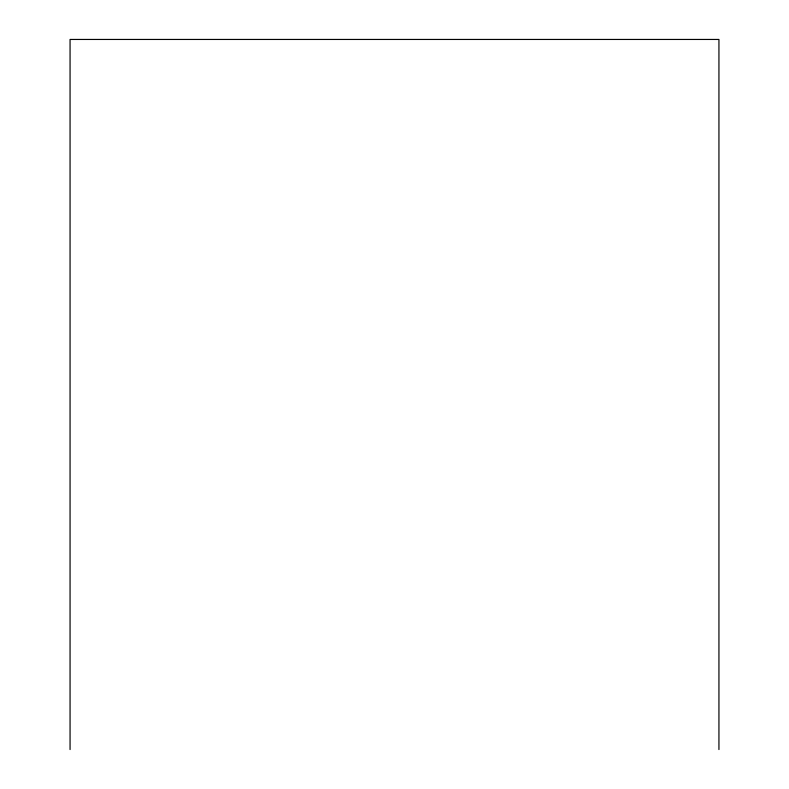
<?xml version="1.0" encoding="UTF-8"?>
<svg xmlns="http://www.w3.org/2000/svg" width="789" height="789" viewBox="0 0 789 789"><rect width="100%" height="100%" fill="white"/><g stroke="black" fill="none" stroke-linecap="round" stroke-linejoin="round"><path stroke-width="1.18" d="M718.937 749.55L718.937 39.45L70.063 39.45L70.063 749.55"/></g></svg>
